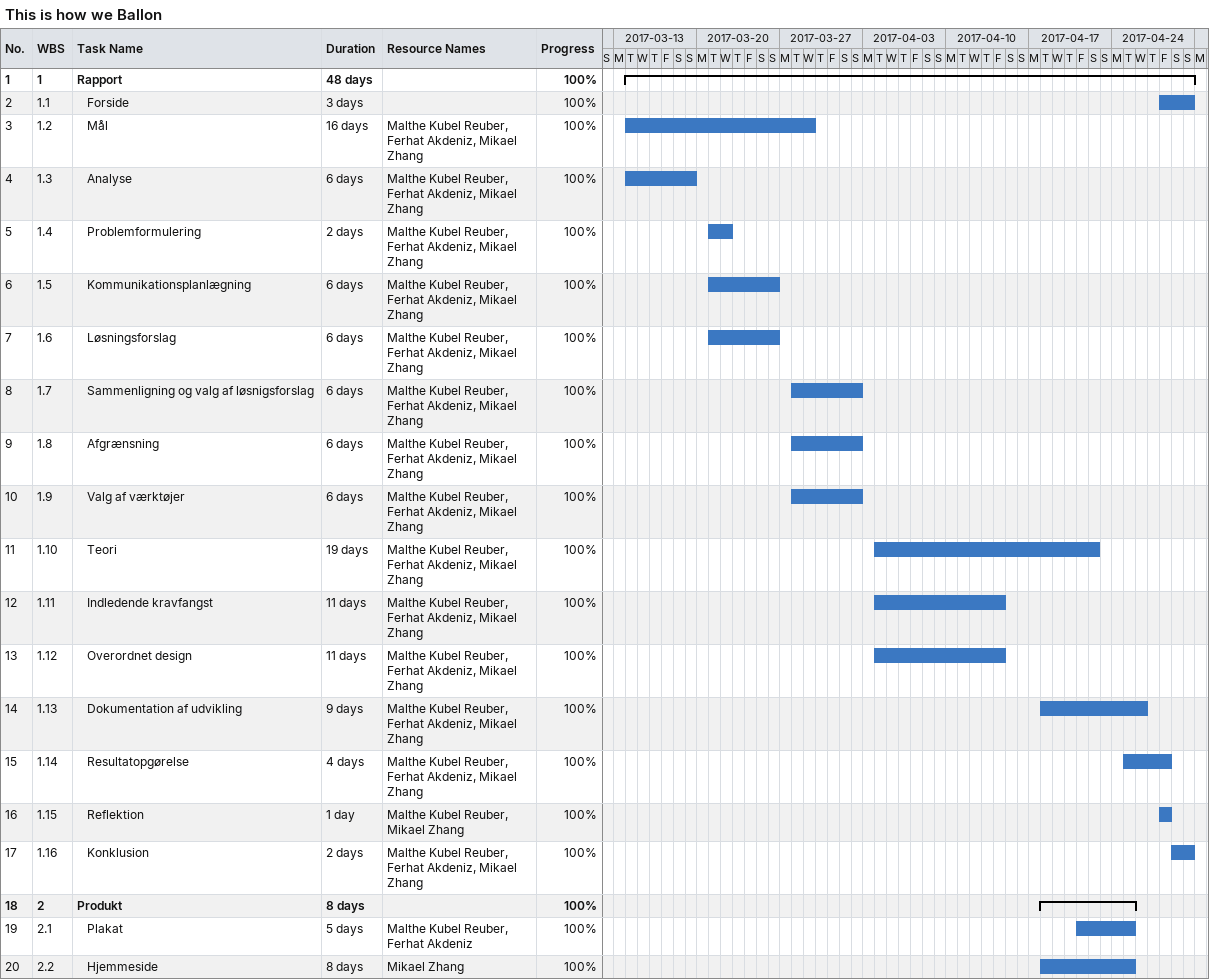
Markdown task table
This is how we Ballon

| ID | WBS | Task | Duration | Start | Finish | Resources | % complete |
|---|---|---|---|---|---|---|---|
| 1 | 1 | **Rapport** | 48d | 2017-03-14 | 2017-04-30 |  | 100 |
| 2 | 1.1 | Forside | 3d | 2017-04-28 | 2017-04-30 |  | 100 |
| 3 | 1.2 | Mål | 16d | 2017-03-14 | 2017-03-29 | Malthe Kubel Reuber, Ferhat Akdeniz, Mikael Zhang | 100 |
| 4 | 1.3 | Analyse | 6d | 2017-03-14 | 2017-03-19 | Malthe Kubel Reuber, Ferhat Akdeniz, Mikael Zhang | 100 |
| 5 | 1.4 | Problemformulering | 2d | 2017-03-21 | 2017-03-22 | Malthe Kubel Reuber, Ferhat Akdeniz, Mikael Zhang | 100 |
| 6 | 1.5 | Kommunikationsplanlægning | 6d | 2017-03-21 | 2017-03-26 | Malthe Kubel Reuber, Ferhat Akdeniz, Mikael Zhang | 100 |
| 7 | 1.6 | Løsningsforslag | 6d | 2017-03-21 | 2017-03-26 | Malthe Kubel Reuber, Ferhat Akdeniz, Mikael Zhang | 100 |
| 8 | 1.7 | Sammenligning og valg af løsnigsforslag | 6d | 2017-03-28 | 2017-04-02 | Malthe Kubel Reuber, Ferhat Akdeniz, Mikael Zhang | 100 |
| 9 | 1.8 | Afgrænsning | 6d | 2017-03-28 | 2017-04-02 | Malthe Kubel Reuber, Ferhat Akdeniz, Mikael Zhang | 100 |
| 10 | 1.9 | Valg af værktøjer | 6d | 2017-03-28 | 2017-04-02 | Malthe Kubel Reuber, Ferhat Akdeniz, Mikael Zhang | 100 |
| 11 | 1.10 | Teori | 19d | 2017-04-04 | 2017-04-22 | Malthe Kubel Reuber, Ferhat Akdeniz, Mikael Zhang | 100 |
| 12 | 1.11 | Indledende kravfangst | 11d | 2017-04-04 | 2017-04-14 | Malthe Kubel Reuber, Ferhat Akdeniz, Mikael Zhang | 100 |
| 13 | 1.12 | Overordnet design | 11d | 2017-04-04 | 2017-04-14 | Malthe Kubel Reuber, Ferhat Akdeniz, Mikael Zhang | 100 |
| 14 | 1.13 | Dokumentation af udvikling | 9d | 2017-04-18 | 2017-04-26 | Malthe Kubel Reuber, Ferhat Akdeniz, Mikael Zhang | 100 |
| 15 | 1.14 | Resultatopgørelse | 4d | 2017-04-25 | 2017-04-28 | Malthe Kubel Reuber, Ferhat Akdeniz, Mikael Zhang | 100 |
| 16 | 1.15 | Reflektion | 1d | 2017-04-28 | 2017-04-28 | Malthe Kubel Reuber, Mikael Zhang | 100 |
| 17 | 1.16 | Konklusion | 2d | 2017-04-29 | 2017-04-30 | Malthe Kubel Reuber, Ferhat Akdeniz, Mikael Zhang | 100 |
| 18 | 2 | **Produkt** | 8d | 2017-04-18 | 2017-04-25 |  | 100 |
| 19 | 2.1 | Plakat | 5d | 2017-04-21 | 2017-04-25 | Malthe Kubel Reuber, Ferhat Akdeniz | 100 |
| 20 | 2.2 | Hjemmeside | 8d | 2017-04-18 | 2017-04-25 | Mikael Zhang | 100 |
